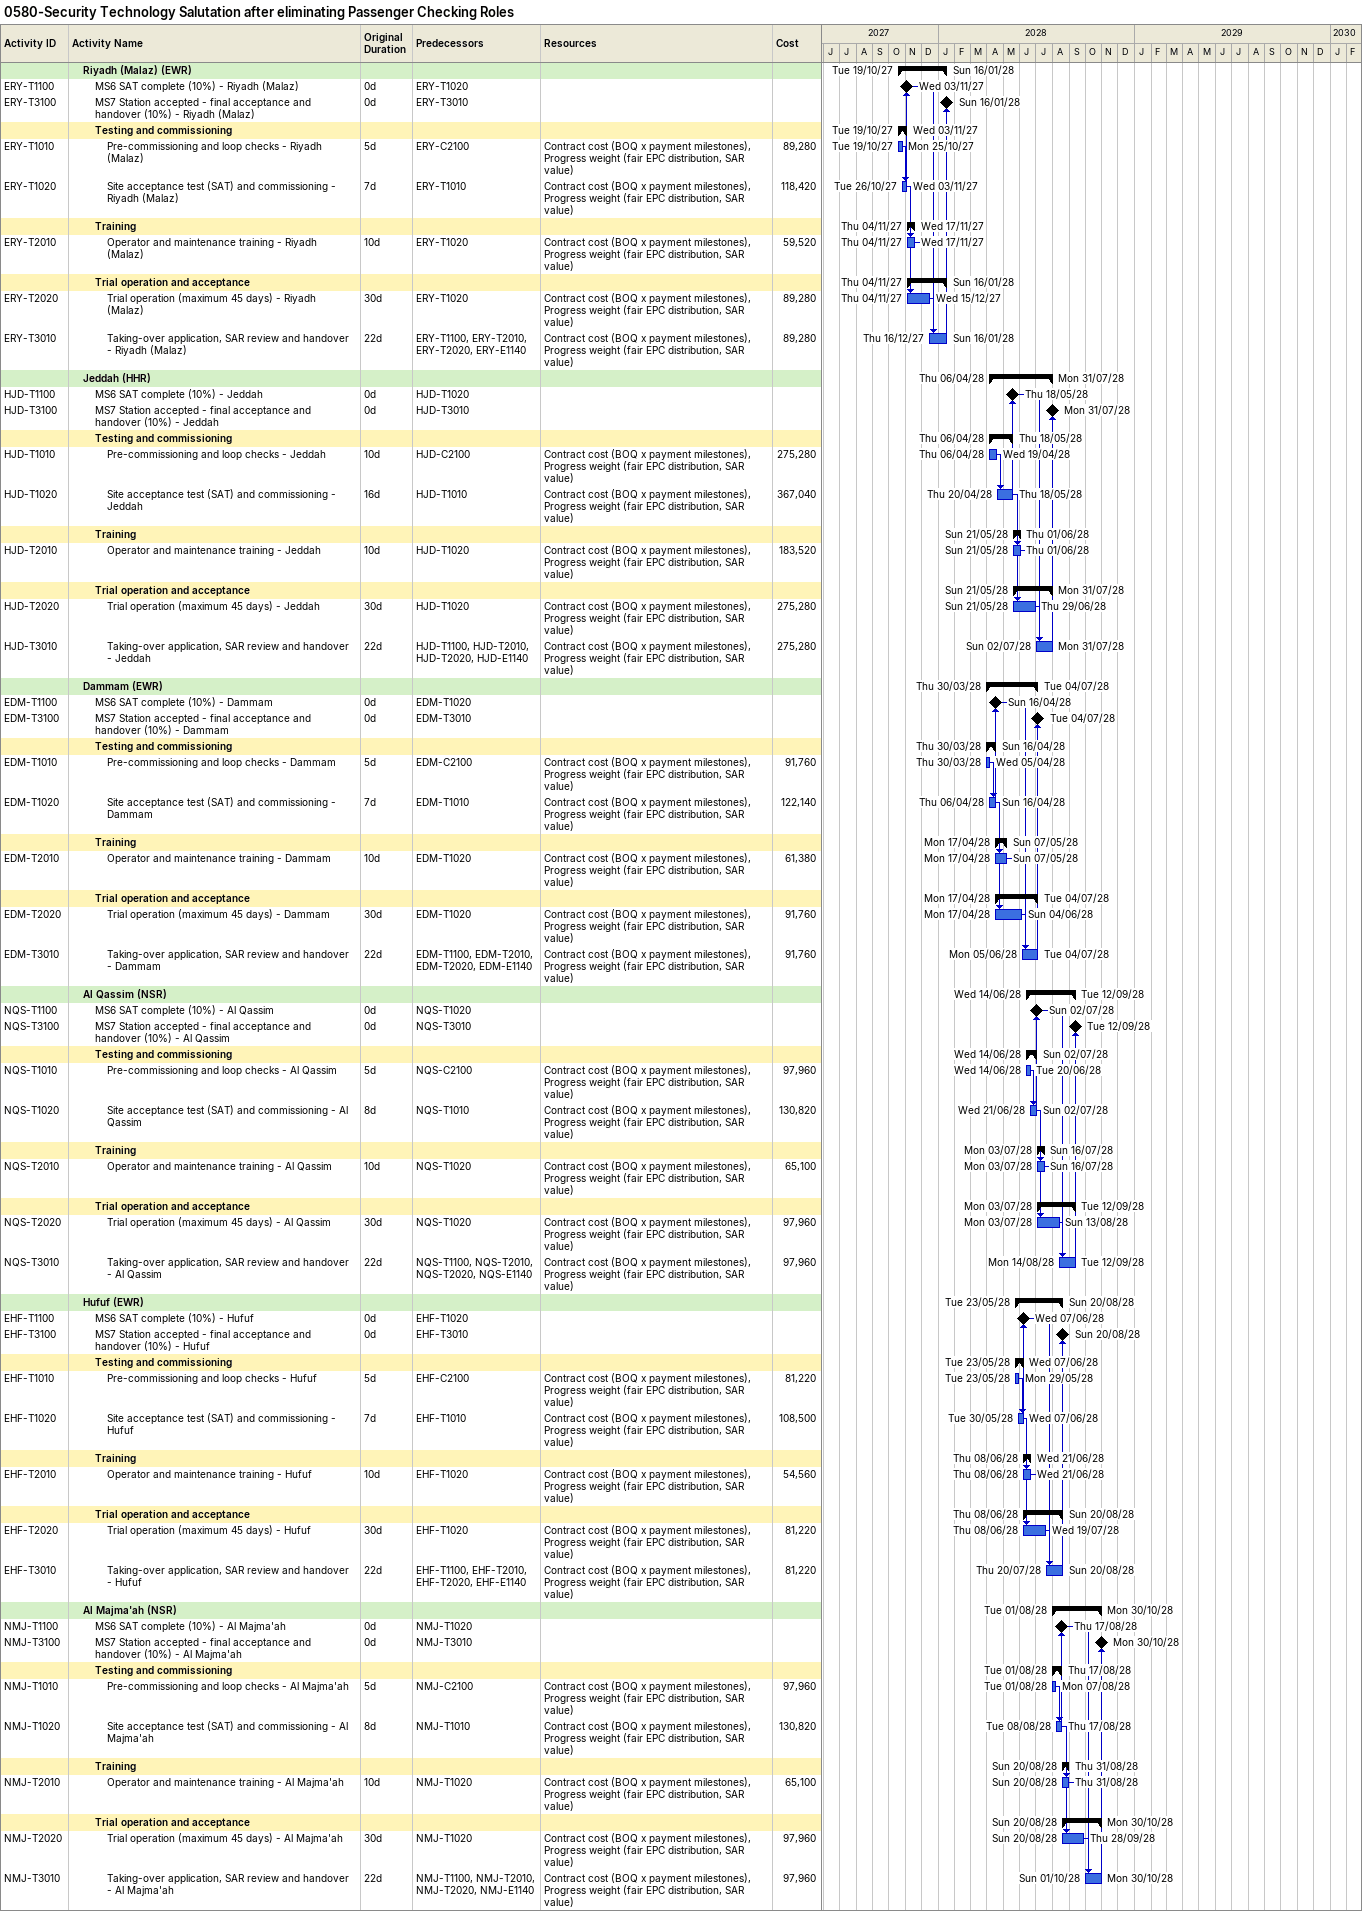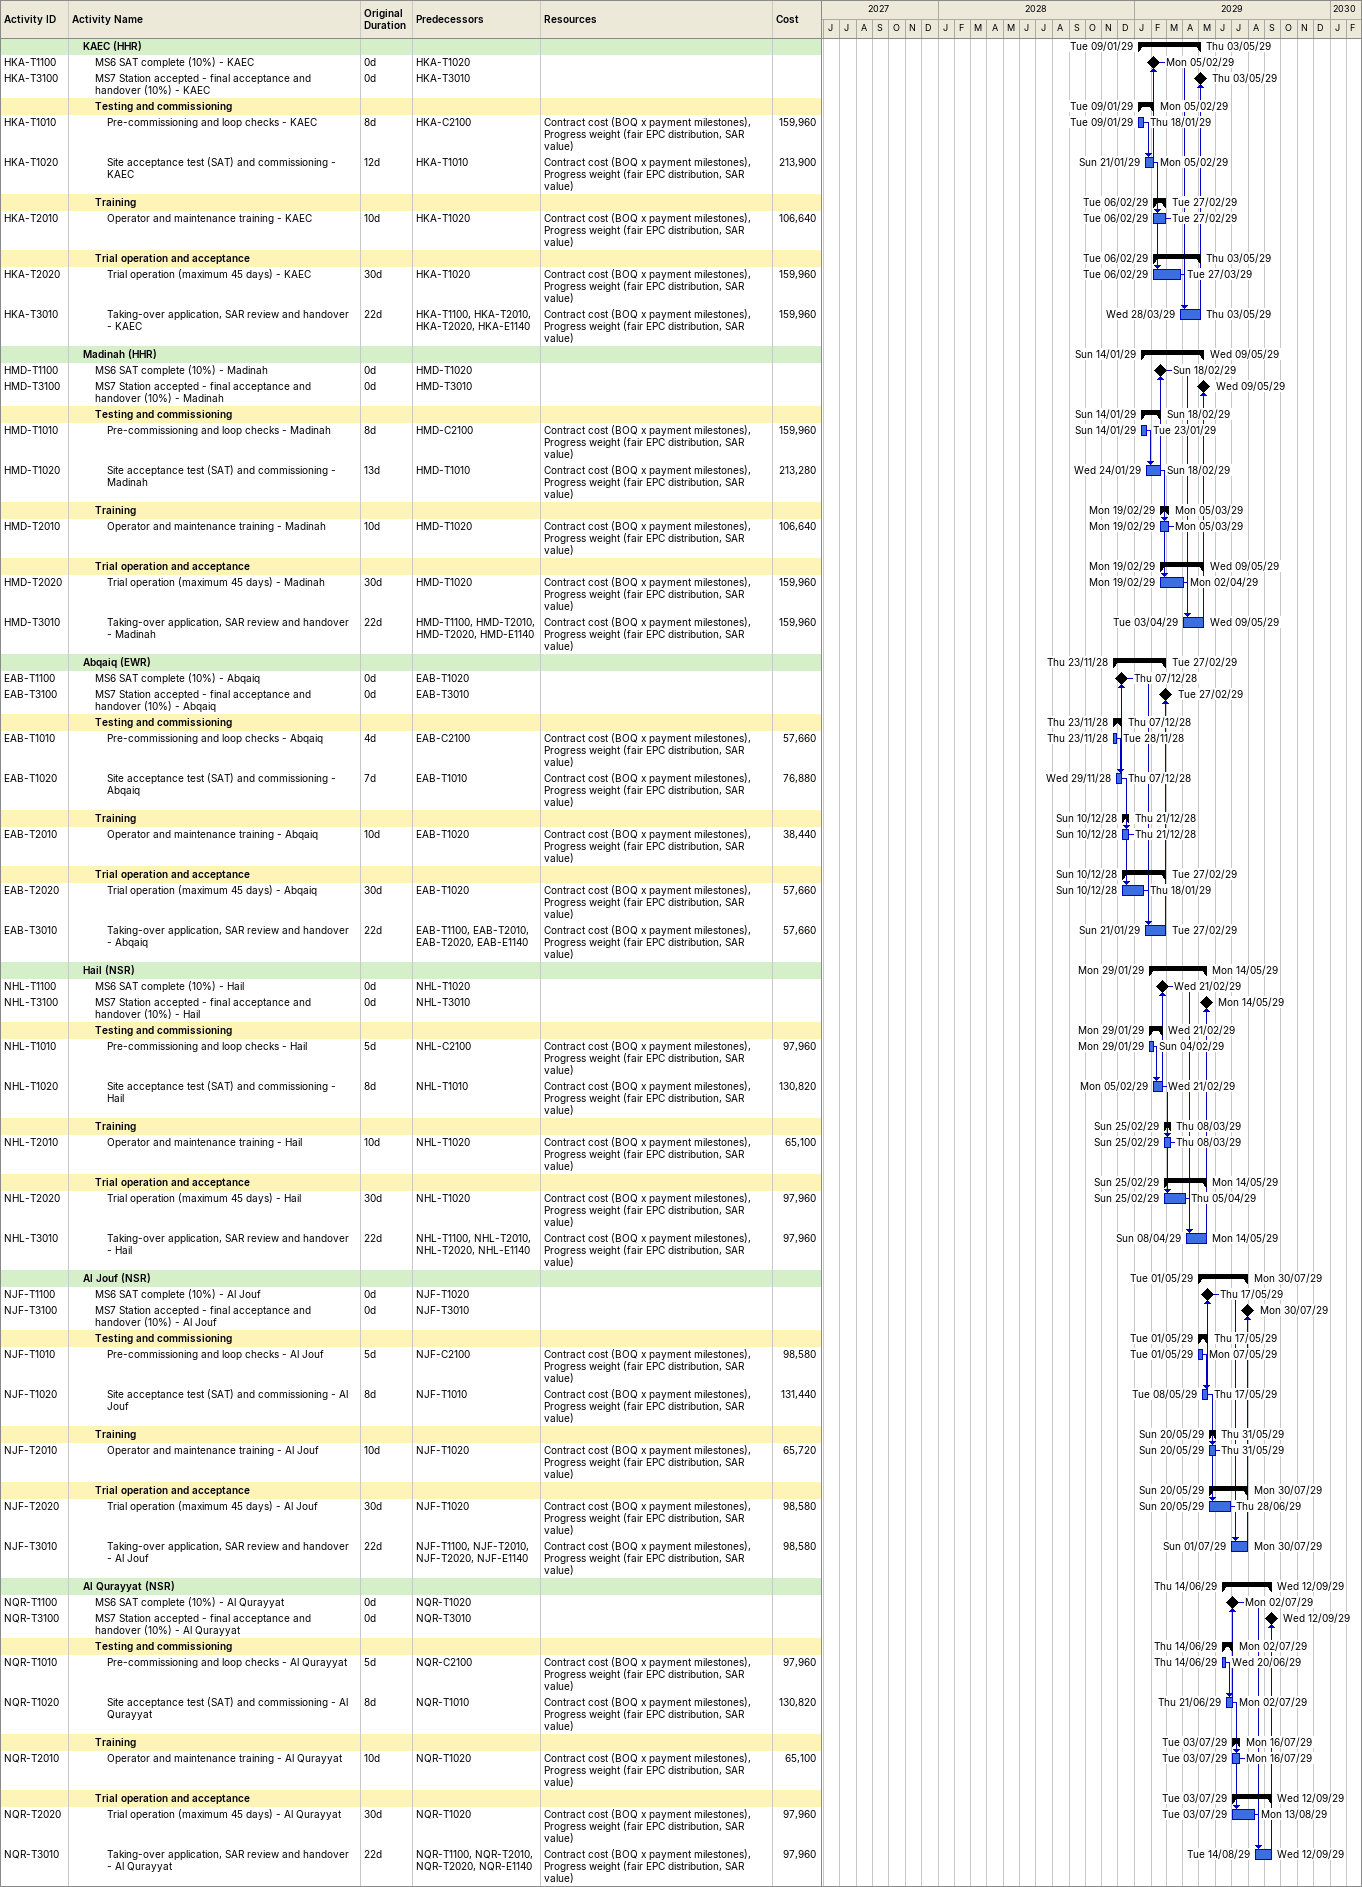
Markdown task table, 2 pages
0580-Security Technology Salutation after eliminating Passenger Checking Roles

| ID | Level | Task | Original duration | Start | Finish | Predecessors | Resources | Cost |
|---|---|---|---|---|---|---|---|---|
|  | 2 | **Riyadh (Malaz) (EWR)** |  | 2027-10-19 | 2028-01-16 |  |  |  |
| ERY-T1100 | 3 | MS6 SAT complete (10%) - Riyadh (Malaz) | 0d | 2027-11-03 | 2027-11-03 | ERY-T1020 |  |  |
| ERY-T3100 | 3 | MS7 Station accepted - final acceptance and handover (10%) - Riyadh (Malaz) | 0d | 2028-01-16 | 2028-01-16 | ERY-T3010 |  |  |
|  | 3 | **Testing and commissioning** |  | 2027-10-19 | 2027-11-03 |  |  |  |
| ERY-T1010 | 4 | Pre-commissioning and loop checks - Riyadh (Malaz) | 5d | 2027-10-19 | 2027-10-25 | ERY-C2100 | Contract cost (BOQ x payment milestones), Progress weight (fair EPC distribution, SAR value) | 89280 |
| ERY-T1020 | 4 | Site acceptance test (SAT) and commissioning - Riyadh (Malaz) | 7d | 2027-10-26 | 2027-11-03 | ERY-T1010 | Contract cost (BOQ x payment milestones), Progress weight (fair EPC distribution, SAR value) | 118420 |
|  | 3 | **Training** |  | 2027-11-04 | 2027-11-17 |  |  |  |
| ERY-T2010 | 4 | Operator and maintenance training - Riyadh (Malaz) | 10d | 2027-11-04 | 2027-11-17 | ERY-T1020 | Contract cost (BOQ x payment milestones), Progress weight (fair EPC distribution, SAR value) | 59520 |
|  | 3 | **Trial operation and acceptance** |  | 2027-11-04 | 2028-01-16 |  |  |  |
| ERY-T2020 | 4 | Trial operation (maximum 45 days) - Riyadh (Malaz) | 30d | 2027-11-04 | 2027-12-15 | ERY-T1020 | Contract cost (BOQ x payment milestones), Progress weight (fair EPC distribution, SAR value) | 89280 |
| ERY-T3010 | 4 | Taking-over application, SAR review and handover - Riyadh (Malaz) | 22d | 2027-12-16 | 2028-01-16 | ERY-T1100, ERY-T2010, ERY-T2020, ERY-E1140 | Contract cost (BOQ x payment milestones), Progress weight (fair EPC distribution, SAR value) | 89280 |
|  | 2 | **Jeddah (HHR)** |  | 2028-04-06 | 2028-07-31 |  |  |  |
| HJD-T1100 | 3 | MS6 SAT complete (10%) - Jeddah | 0d | 2028-05-18 | 2028-05-18 | HJD-T1020 |  |  |
| HJD-T3100 | 3 | MS7 Station accepted - final acceptance and handover (10%) - Jeddah | 0d | 2028-07-31 | 2028-07-31 | HJD-T3010 |  |  |
|  | 3 | **Testing and commissioning** |  | 2028-04-06 | 2028-05-18 |  |  |  |
| HJD-T1010 | 4 | Pre-commissioning and loop checks - Jeddah | 10d | 2028-04-06 | 2028-04-19 | HJD-C2100 | Contract cost (BOQ x payment milestones), Progress weight (fair EPC distribution, SAR value) | 275280 |
| HJD-T1020 | 4 | Site acceptance test (SAT) and commissioning - Jeddah | 16d | 2028-04-20 | 2028-05-18 | HJD-T1010 | Contract cost (BOQ x payment milestones), Progress weight (fair EPC distribution, SAR value) | 367040 |
|  | 3 | **Training** |  | 2028-05-21 | 2028-06-01 |  |  |  |
| HJD-T2010 | 4 | Operator and maintenance training - Jeddah | 10d | 2028-05-21 | 2028-06-01 | HJD-T1020 | Contract cost (BOQ x payment milestones), Progress weight (fair EPC distribution, SAR value) | 183520 |
|  | 3 | **Trial operation and acceptance** |  | 2028-05-21 | 2028-07-31 |  |  |  |
| HJD-T2020 | 4 | Trial operation (maximum 45 days) - Jeddah | 30d | 2028-05-21 | 2028-06-29 | HJD-T1020 | Contract cost (BOQ x payment milestones), Progress weight (fair EPC distribution, SAR value) | 275280 |
| HJD-T3010 | 4 | Taking-over application, SAR review and handover - Jeddah | 22d | 2028-07-02 | 2028-07-31 | HJD-T1100, HJD-T2010, HJD-T2020, HJD-E1140 | Contract cost (BOQ x payment milestones), Progress weight (fair EPC distribution, SAR value) | 275280 |
|  | 2 | **Dammam (EWR)** |  | 2028-03-30 | 2028-07-04 |  |  |  |
| EDM-T1100 | 3 | MS6 SAT complete (10%) - Dammam | 0d | 2028-04-16 | 2028-04-16 | EDM-T1020 |  |  |
| EDM-T3100 | 3 | MS7 Station accepted - final acceptance and handover (10%) - Dammam | 0d | 2028-07-04 | 2028-07-04 | EDM-T3010 |  |  |
|  | 3 | **Testing and commissioning** |  | 2028-03-30 | 2028-04-16 |  |  |  |
| EDM-T1010 | 4 | Pre-commissioning and loop checks - Dammam | 5d | 2028-03-30 | 2028-04-05 | EDM-C2100 | Contract cost (BOQ x payment milestones), Progress weight (fair EPC distribution, SAR value) | 91760 |
| EDM-T1020 | 4 | Site acceptance test (SAT) and commissioning - Dammam | 7d | 2028-04-06 | 2028-04-16 | EDM-T1010 | Contract cost (BOQ x payment milestones), Progress weight (fair EPC distribution, SAR value) | 122140 |
|  | 3 | **Training** |  | 2028-04-17 | 2028-05-07 |  |  |  |
| EDM-T2010 | 4 | Operator and maintenance training - Dammam | 10d | 2028-04-17 | 2028-05-07 | EDM-T1020 | Contract cost (BOQ x payment milestones), Progress weight (fair EPC distribution, SAR value) | 61380 |
|  | 3 | **Trial operation and acceptance** |  | 2028-04-17 | 2028-07-04 |  |  |  |
| EDM-T2020 | 4 | Trial operation (maximum 45 days) - Dammam | 30d | 2028-04-17 | 2028-06-04 | EDM-T1020 | Contract cost (BOQ x payment milestones), Progress weight (fair EPC distribution, SAR value) | 91760 |
| EDM-T3010 | 4 | Taking-over application, SAR review and handover - Dammam | 22d | 2028-06-05 | 2028-07-04 | EDM-T1100, EDM-T2010, EDM-T2020, EDM-E1140 | Contract cost (BOQ x payment milestones), Progress weight (fair EPC distribution, SAR value) | 91760 |
|  | 2 | **Al Qassim (NSR)** |  | 2028-06-14 | 2028-09-12 |  |  |  |
| NQS-T1100 | 3 | MS6 SAT complete (10%) - Al Qassim | 0d | 2028-07-02 | 2028-07-02 | NQS-T1020 |  |  |
| NQS-T3100 | 3 | MS7 Station accepted - final acceptance and handover (10%) - Al Qassim | 0d | 2028-09-12 | 2028-09-12 | NQS-T3010 |  |  |
|  | 3 | **Testing and commissioning** |  | 2028-06-14 | 2028-07-02 |  |  |  |
| NQS-T1010 | 4 | Pre-commissioning and loop checks - Al Qassim | 5d | 2028-06-14 | 2028-06-20 | NQS-C2100 | Contract cost (BOQ x payment milestones), Progress weight (fair EPC distribution, SAR value) | 97960 |
| NQS-T1020 | 4 | Site acceptance test (SAT) and commissioning - Al Qassim | 8d | 2028-06-21 | 2028-07-02 | NQS-T1010 | Contract cost (BOQ x payment milestones), Progress weight (fair EPC distribution, SAR value) | 130820 |
|  | 3 | **Training** |  | 2028-07-03 | 2028-07-16 |  |  |  |
| NQS-T2010 | 4 | Operator and maintenance training - Al Qassim | 10d | 2028-07-03 | 2028-07-16 | NQS-T1020 | Contract cost (BOQ x payment milestones), Progress weight (fair EPC distribution, SAR value) | 65100 |
|  | 3 | **Trial operation and acceptance** |  | 2028-07-03 | 2028-09-12 |  |  |  |
| NQS-T2020 | 4 | Trial operation (maximum 45 days) - Al Qassim | 30d | 2028-07-03 | 2028-08-13 | NQS-T1020 | Contract cost (BOQ x payment milestones), Progress weight (fair EPC distribution, SAR value) | 97960 |
| NQS-T3010 | 4 | Taking-over application, SAR review and handover - Al Qassim | 22d | 2028-08-14 | 2028-09-12 | NQS-T1100, NQS-T2010, NQS-T2020, NQS-E1140 | Contract cost (BOQ x payment milestones), Progress weight (fair EPC distribution, SAR value) | 97960 |
|  | 2 | **Hufuf (EWR)** |  | 2028-05-23 | 2028-08-20 |  |  |  |
| EHF-T1100 | 3 | MS6 SAT complete (10%) - Hufuf | 0d | 2028-06-07 | 2028-06-07 | EHF-T1020 |  |  |
| EHF-T3100 | 3 | MS7 Station accepted - final acceptance and handover (10%) - Hufuf | 0d | 2028-08-20 | 2028-08-20 | EHF-T3010 |  |  |
|  | 3 | **Testing and commissioning** |  | 2028-05-23 | 2028-06-07 |  |  |  |
| EHF-T1010 | 4 | Pre-commissioning and loop checks - Hufuf | 5d | 2028-05-23 | 2028-05-29 | EHF-C2100 | Contract cost (BOQ x payment milestones), Progress weight (fair EPC distribution, SAR value) | 81220 |
| EHF-T1020 | 4 | Site acceptance test (SAT) and commissioning - Hufuf | 7d | 2028-05-30 | 2028-06-07 | EHF-T1010 | Contract cost (BOQ x payment milestones), Progress weight (fair EPC distribution, SAR value) | 108500 |
|  | 3 | **Training** |  | 2028-06-08 | 2028-06-21 |  |  |  |
| EHF-T2010 | 4 | Operator and maintenance training - Hufuf | 10d | 2028-06-08 | 2028-06-21 | EHF-T1020 | Contract cost (BOQ x payment milestones), Progress weight (fair EPC distribution, SAR value) | 54560 |
|  | 3 | **Trial operation and acceptance** |  | 2028-06-08 | 2028-08-20 |  |  |  |
| EHF-T2020 | 4 | Trial operation (maximum 45 days) - Hufuf | 30d | 2028-06-08 | 2028-07-19 | EHF-T1020 | Contract cost (BOQ x payment milestones), Progress weight (fair EPC distribution, SAR value) | 81220 |
| EHF-T3010 | 4 | Taking-over application, SAR review and handover - Hufuf | 22d | 2028-07-20 | 2028-08-20 | EHF-T1100, EHF-T2010, EHF-T2020, EHF-E1140 | Contract cost (BOQ x payment milestones), Progress weight (fair EPC distribution, SAR value) | 81220 |
|  | 2 | **Al Majma'ah (NSR)** |  | 2028-08-01 | 2028-10-30 |  |  |  |
| NMJ-T1100 | 3 | MS6 SAT complete (10%) - Al Majma'ah | 0d | 2028-08-17 | 2028-08-17 | NMJ-T1020 |  |  |
| NMJ-T3100 | 3 | MS7 Station accepted - final acceptance and handover (10%) - Al Majma'ah | 0d | 2028-10-30 | 2028-10-30 | NMJ-T3010 |  |  |
|  | 3 | **Testing and commissioning** |  | 2028-08-01 | 2028-08-17 |  |  |  |
| NMJ-T1010 | 4 | Pre-commissioning and loop checks - Al Majma'ah | 5d | 2028-08-01 | 2028-08-07 | NMJ-C2100 | Contract cost (BOQ x payment milestones), Progress weight (fair EPC distribution, SAR value) | 97960 |
| NMJ-T1020 | 4 | Site acceptance test (SAT) and commissioning - Al Majma'ah | 8d | 2028-08-08 | 2028-08-17 | NMJ-T1010 | Contract cost (BOQ x payment milestones), Progress weight (fair EPC distribution, SAR value) | 130820 |
|  | 3 | **Training** |  | 2028-08-20 | 2028-08-31 |  |  |  |
| NMJ-T2010 | 4 | Operator and maintenance training - Al Majma'ah | 10d | 2028-08-20 | 2028-08-31 | NMJ-T1020 | Contract cost (BOQ x payment milestones), Progress weight (fair EPC distribution, SAR value) | 65100 |
|  | 3 | **Trial operation and acceptance** |  | 2028-08-20 | 2028-10-30 |  |  |  |
| NMJ-T2020 | 4 | Trial operation (maximum 45 days) - Al Majma'ah | 30d | 2028-08-20 | 2028-09-28 | NMJ-T1020 | Contract cost (BOQ x payment milestones), Progress weight (fair EPC distribution, SAR value) | 97960 |
| NMJ-T3010 | 4 | Taking-over application, SAR review and handover - Al Majma'ah | 22d | 2028-10-01 | 2028-10-30 | NMJ-T1100, NMJ-T2010, NMJ-T2020, NMJ-E1140 | Contract cost (BOQ x payment milestones), Progress weight (fair EPC distribution, SAR value) | 97960 |
|  | 2 | **KAEC (HHR)** |  | 2029-01-09 | 2029-05-03 |  |  |  |
| HKA-T1100 | 3 | MS6 SAT complete (10%) - KAEC | 0d | 2029-02-05 | 2029-02-05 | HKA-T1020 |  |  |
| HKA-T3100 | 3 | MS7 Station accepted - final acceptance and handover (10%) - KAEC | 0d | 2029-05-03 | 2029-05-03 | HKA-T3010 |  |  |
|  | 3 | **Testing and commissioning** |  | 2029-01-09 | 2029-02-05 |  |  |  |
| HKA-T1010 | 4 | Pre-commissioning and loop checks - KAEC | 8d | 2029-01-09 | 2029-01-18 | HKA-C2100 | Contract cost (BOQ x payment milestones), Progress weight (fair EPC distribution, SAR value) | 159960 |
| HKA-T1020 | 4 | Site acceptance test (SAT) and commissioning - KAEC | 12d | 2029-01-21 | 2029-02-05 | HKA-T1010 | Contract cost (BOQ x payment milestones), Progress weight (fair EPC distribution, SAR value) | 213900 |
|  | 3 | **Training** |  | 2029-02-06 | 2029-02-27 |  |  |  |
| HKA-T2010 | 4 | Operator and maintenance training - KAEC | 10d | 2029-02-06 | 2029-02-27 | HKA-T1020 | Contract cost (BOQ x payment milestones), Progress weight (fair EPC distribution, SAR value) | 106640 |
|  | 3 | **Trial operation and acceptance** |  | 2029-02-06 | 2029-05-03 |  |  |  |
| HKA-T2020 | 4 | Trial operation (maximum 45 days) - KAEC | 30d | 2029-02-06 | 2029-03-27 | HKA-T1020 | Contract cost (BOQ x payment milestones), Progress weight (fair EPC distribution, SAR value) | 159960 |
| HKA-T3010 | 4 | Taking-over application, SAR review and handover - KAEC | 22d | 2029-03-28 | 2029-05-03 | HKA-T1100, HKA-T2010, HKA-T2020, HKA-E1140 | Contract cost (BOQ x payment milestones), Progress weight (fair EPC distribution, SAR value) | 159960 |
|  | 2 | **Madinah (HHR)** |  | 2029-01-14 | 2029-05-09 |  |  |  |
| HMD-T1100 | 3 | MS6 SAT complete (10%) - Madinah | 0d | 2029-02-18 | 2029-02-18 | HMD-T1020 |  |  |
| HMD-T3100 | 3 | MS7 Station accepted - final acceptance and handover (10%) - Madinah | 0d | 2029-05-09 | 2029-05-09 | HMD-T3010 |  |  |
|  | 3 | **Testing and commissioning** |  | 2029-01-14 | 2029-02-18 |  |  |  |
| HMD-T1010 | 4 | Pre-commissioning and loop checks - Madinah | 8d | 2029-01-14 | 2029-01-23 | HMD-C2100 | Contract cost (BOQ x payment milestones), Progress weight (fair EPC distribution, SAR value) | 159960 |
| HMD-T1020 | 4 | Site acceptance test (SAT) and commissioning - Madinah | 13d | 2029-01-24 | 2029-02-18 | HMD-T1010 | Contract cost (BOQ x payment milestones), Progress weight (fair EPC distribution, SAR value) | 213280 |
|  | 3 | **Training** |  | 2029-02-19 | 2029-03-05 |  |  |  |
| HMD-T2010 | 4 | Operator and maintenance training - Madinah | 10d | 2029-02-19 | 2029-03-05 | HMD-T1020 | Contract cost (BOQ x payment milestones), Progress weight (fair EPC distribution, SAR value) | 106640 |
|  | 3 | **Trial operation and acceptance** |  | 2029-02-19 | 2029-05-09 |  |  |  |
| HMD-T2020 | 4 | Trial operation (maximum 45 days) - Madinah | 30d | 2029-02-19 | 2029-04-02 | HMD-T1020 | Contract cost (BOQ x payment milestones), Progress weight (fair EPC distribution, SAR value) | 159960 |
| HMD-T3010 | 4 | Taking-over application, SAR review and handover - Madinah | 22d | 2029-04-03 | 2029-05-09 | HMD-T1100, HMD-T2010, HMD-T2020, HMD-E1140 | Contract cost (BOQ x payment milestones), Progress weight (fair EPC distribution, SAR value) | 159960 |
|  | 2 | **Abqaiq (EWR)** |  | 2028-11-23 | 2029-02-27 |  |  |  |
| EAB-T1100 | 3 | MS6 SAT complete (10%) - Abqaiq | 0d | 2028-12-07 | 2028-12-07 | EAB-T1020 |  |  |
| EAB-T3100 | 3 | MS7 Station accepted - final acceptance and handover (10%) - Abqaiq | 0d | 2029-02-27 | 2029-02-27 | EAB-T3010 |  |  |
|  | 3 | **Testing and commissioning** |  | 2028-11-23 | 2028-12-07 |  |  |  |
| EAB-T1010 | 4 | Pre-commissioning and loop checks - Abqaiq | 4d | 2028-11-23 | 2028-11-28 | EAB-C2100 | Contract cost (BOQ x payment milestones), Progress weight (fair EPC distribution, SAR value) | 57660 |
| EAB-T1020 | 4 | Site acceptance test (SAT) and commissioning - Abqaiq | 7d | 2028-11-29 | 2028-12-07 | EAB-T1010 | Contract cost (BOQ x payment milestones), Progress weight (fair EPC distribution, SAR value) | 76880 |
|  | 3 | **Training** |  | 2028-12-10 | 2028-12-21 |  |  |  |
| EAB-T2010 | 4 | Operator and maintenance training - Abqaiq | 10d | 2028-12-10 | 2028-12-21 | EAB-T1020 | Contract cost (BOQ x payment milestones), Progress weight (fair EPC distribution, SAR value) | 38440 |
|  | 3 | **Trial operation and acceptance** |  | 2028-12-10 | 2029-02-27 |  |  |  |
| EAB-T2020 | 4 | Trial operation (maximum 45 days) - Abqaiq | 30d | 2028-12-10 | 2029-01-18 | EAB-T1020 | Contract cost (BOQ x payment milestones), Progress weight (fair EPC distribution, SAR value) | 57660 |
| EAB-T3010 | 4 | Taking-over application, SAR review and handover - Abqaiq | 22d | 2029-01-21 | 2029-02-27 | EAB-T1100, EAB-T2010, EAB-T2020, EAB-E1140 | Contract cost (BOQ x payment milestones), Progress weight (fair EPC distribution, SAR value) | 57660 |
|  | 2 | **Hail (NSR)** |  | 2029-01-29 | 2029-05-14 |  |  |  |
| NHL-T1100 | 3 | MS6 SAT complete (10%) - Hail | 0d | 2029-02-21 | 2029-02-21 | NHL-T1020 |  |  |
| NHL-T3100 | 3 | MS7 Station accepted - final acceptance and handover (10%) - Hail | 0d | 2029-05-14 | 2029-05-14 | NHL-T3010 |  |  |
|  | 3 | **Testing and commissioning** |  | 2029-01-29 | 2029-02-21 |  |  |  |
| NHL-T1010 | 4 | Pre-commissioning and loop checks - Hail | 5d | 2029-01-29 | 2029-02-04 | NHL-C2100 | Contract cost (BOQ x payment milestones), Progress weight (fair EPC distribution, SAR value) | 97960 |
| NHL-T1020 | 4 | Site acceptance test (SAT) and commissioning - Hail | 8d | 2029-02-05 | 2029-02-21 | NHL-T1010 | Contract cost (BOQ x payment milestones), Progress weight (fair EPC distribution, SAR value) | 130820 |
|  | 3 | **Training** |  | 2029-02-25 | 2029-03-08 |  |  |  |
| NHL-T2010 | 4 | Operator and maintenance training - Hail | 10d | 2029-02-25 | 2029-03-08 | NHL-T1020 | Contract cost (BOQ x payment milestones), Progress weight (fair EPC distribution, SAR value) | 65100 |
|  | 3 | **Trial operation and acceptance** |  | 2029-02-25 | 2029-05-14 |  |  |  |
| NHL-T2020 | 4 | Trial operation (maximum 45 days) - Hail | 30d | 2029-02-25 | 2029-04-05 | NHL-T1020 | Contract cost (BOQ x payment milestones), Progress weight (fair EPC distribution, SAR value) | 97960 |
| NHL-T3010 | 4 | Taking-over application, SAR review and handover - Hail | 22d | 2029-04-08 | 2029-05-14 | NHL-T1100, NHL-T2010, NHL-T2020, NHL-E1140 | Contract cost (BOQ x payment milestones), Progress weight (fair EPC distribution, SAR value) | 97960 |
|  | 2 | **Al Jouf (NSR)** |  | 2029-05-01 | 2029-07-30 |  |  |  |
| NJF-T1100 | 3 | MS6 SAT complete (10%) - Al Jouf | 0d | 2029-05-17 | 2029-05-17 | NJF-T1020 |  |  |
| NJF-T3100 | 3 | MS7 Station accepted - final acceptance and handover (10%) - Al Jouf | 0d | 2029-07-30 | 2029-07-30 | NJF-T3010 |  |  |
|  | 3 | **Testing and commissioning** |  | 2029-05-01 | 2029-05-17 |  |  |  |
| NJF-T1010 | 4 | Pre-commissioning and loop checks - Al Jouf | 5d | 2029-05-01 | 2029-05-07 | NJF-C2100 | Contract cost (BOQ x payment milestones), Progress weight (fair EPC distribution, SAR value) | 98580 |
| NJF-T1020 | 4 | Site acceptance test (SAT) and commissioning - Al Jouf | 8d | 2029-05-08 | 2029-05-17 | NJF-T1010 | Contract cost (BOQ x payment milestones), Progress weight (fair EPC distribution, SAR value) | 131440 |
|  | 3 | **Training** |  | 2029-05-20 | 2029-05-31 |  |  |  |
| NJF-T2010 | 4 | Operator and maintenance training - Al Jouf | 10d | 2029-05-20 | 2029-05-31 | NJF-T1020 | Contract cost (BOQ x payment milestones), Progress weight (fair EPC distribution, SAR value) | 65720 |
|  | 3 | **Trial operation and acceptance** |  | 2029-05-20 | 2029-07-30 |  |  |  |
| NJF-T2020 | 4 | Trial operation (maximum 45 days) - Al Jouf | 30d | 2029-05-20 | 2029-06-28 | NJF-T1020 | Contract cost (BOQ x payment milestones), Progress weight (fair EPC distribution, SAR value) | 98580 |
| NJF-T3010 | 4 | Taking-over application, SAR review and handover - Al Jouf | 22d | 2029-07-01 | 2029-07-30 | NJF-T1100, NJF-T2010, NJF-T2020, NJF-E1140 | Contract cost (BOQ x payment milestones), Progress weight (fair EPC distribution, SAR value) | 98580 |
|  | 2 | **Al Qurayyat (NSR)** |  | 2029-06-14 | 2029-09-12 |  |  |  |
| NQR-T1100 | 3 | MS6 SAT complete (10%) - Al Qurayyat | 0d | 2029-07-02 | 2029-07-02 | NQR-T1020 |  |  |
| NQR-T3100 | 3 | MS7 Station accepted - final acceptance and handover (10%) - Al Qurayyat | 0d | 2029-09-12 | 2029-09-12 | NQR-T3010 |  |  |
|  | 3 | **Testing and commissioning** |  | 2029-06-14 | 2029-07-02 |  |  |  |
| NQR-T1010 | 4 | Pre-commissioning and loop checks - Al Qurayyat | 5d | 2029-06-14 | 2029-06-20 | NQR-C2100 | Contract cost (BOQ x payment milestones), Progress weight (fair EPC distribution, SAR value) | 97960 |
| NQR-T1020 | 4 | Site acceptance test (SAT) and commissioning - Al Qurayyat | 8d | 2029-06-21 | 2029-07-02 | NQR-T1010 | Contract cost (BOQ x payment milestones), Progress weight (fair EPC distribution, SAR value) | 130820 |
|  | 3 | **Training** |  | 2029-07-03 | 2029-07-16 |  |  |  |
| NQR-T2010 | 4 | Operator and maintenance training - Al Qurayyat | 10d | 2029-07-03 | 2029-07-16 | NQR-T1020 | Contract cost (BOQ x payment milestones), Progress weight (fair EPC distribution, SAR value) | 65100 |
|  | 3 | **Trial operation and acceptance** |  | 2029-07-03 | 2029-09-12 |  |  |  |
| NQR-T2020 | 4 | Trial operation (maximum 45 days) - Al Qurayyat | 30d | 2029-07-03 | 2029-08-13 | NQR-T1020 | Contract cost (BOQ x payment milestones), Progress weight (fair EPC distribution, SAR value) | 97960 |
| NQR-T3010 | 4 | Taking-over application, SAR review and handover - Al Qurayyat | 22d | 2029-08-14 | 2029-09-12 | NQR-T1100, NQR-T2010, NQR-T2020, NQR-E1140 | Contract cost (BOQ x payment milestones), Progress weight (fair EPC distribution, SAR value) | 97960 |
